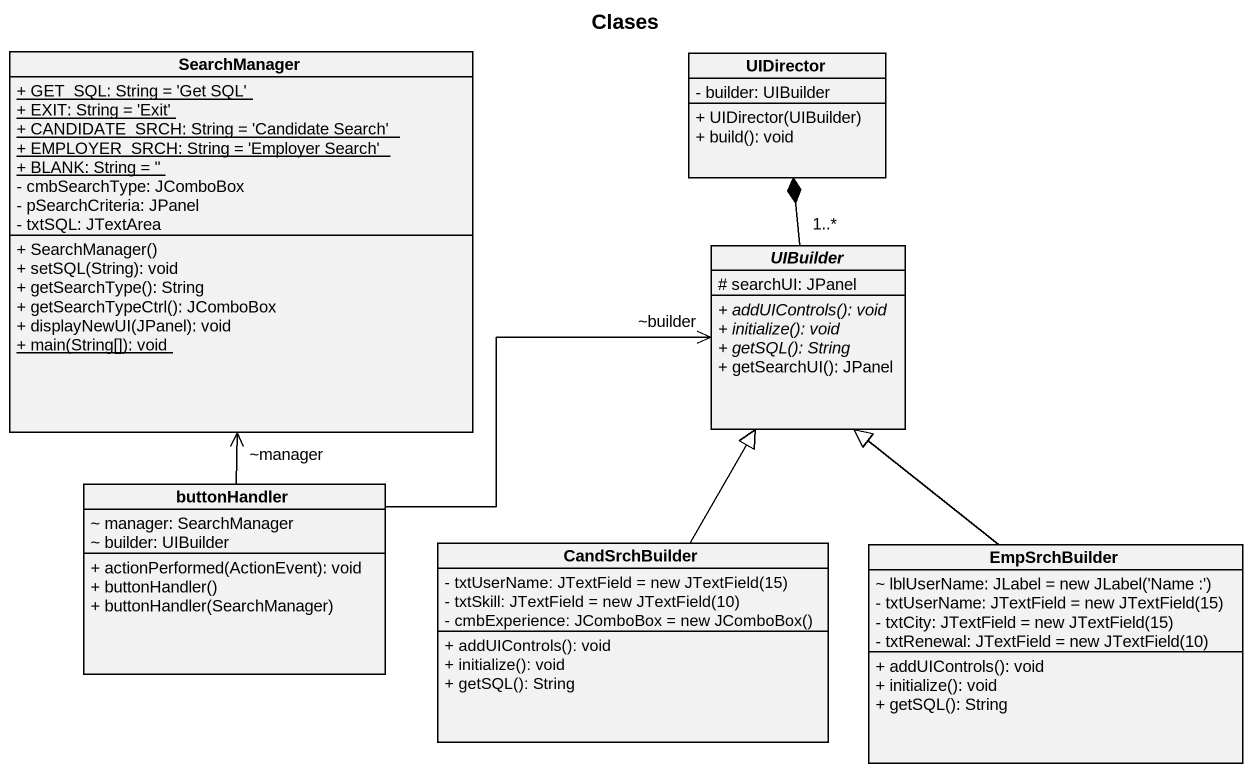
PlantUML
@startuml
title Clases
hide circle
hide empty members
skinparam classAttributeIconSize 0
class SearchManager {
  {static} + GET_SQL: String = 'Get SQL'
  {static} + EXIT: String = 'Exit'
  {static} + CANDIDATE_SRCH: String = 'Candidate Search'
  {static} + EMPLOYER_SRCH: String = 'Employer Search'
  {static} + BLANK: String = ''
  - cmbSearchType: JComboBox
  - pSearchCriteria: JPanel
  - txtSQL: JTextArea
  + SearchManager()
  + setSQL(String): void
  + getSearchType(): String
  + getSearchTypeCtrl(): JComboBox
  + displayNewUI(JPanel): void
  {static} + main(String[]): void
}
class UIDirector {
  - builder: UIBuilder
  + UIDirector(UIBuilder)
  + build(): void
}
abstract class UIBuilder {
  # searchUI: JPanel
  {abstract} + addUIControls(): void
  {abstract} + initialize(): void
  {abstract} + getSQL(): String
  + getSearchUI(): JPanel
}
class buttonHandler {
  ~ manager: SearchManager
  ~ builder: UIBuilder
  + actionPerformed(ActionEvent): void
  + buttonHandler()
  + buttonHandler(SearchManager)
}
class CandSrchBuilder {
  {field} - txtUserName: JTextField = new JTextField(15)
  {field} - txtSkill: JTextField = new JTextField(10)
  {field} - cmbExperience: JComboBox = new JComboBox()
  + addUIControls(): void
  + initialize(): void
  + getSQL(): String
}
class EmpSrchBuilder {
  {field} ~ lblUserName: JLabel = new JLabel('Name :')
  {field} - txtUserName: JTextField = new JTextField(15)
  {field} - txtCity: JTextField = new JTextField(15)
  {field} - txtRenewal: JTextField = new JTextField(10)
  + addUIControls(): void
  + initialize(): void
  + getSQL(): String
}
UIBuilder "1..*" -up-* UIDirector
buttonHandler -up-> "~manager" SearchManager
buttonHandler -right-> "~builder" UIBuilder
CandSrchBuilder -up-|> UIBuilder
EmpSrchBuilder -up-|> UIBuilder
@enduml
